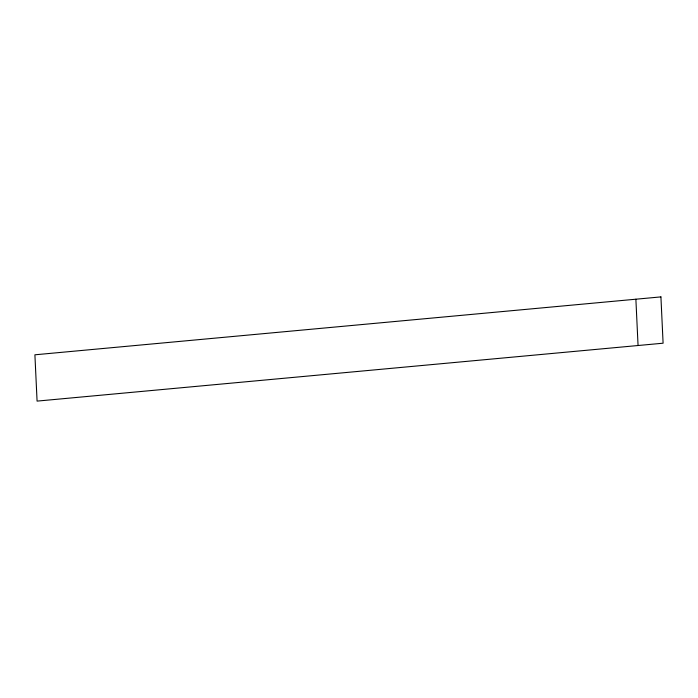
<?xml version="1.0" encoding="UTF-8"?>
<svg xmlns="http://www.w3.org/2000/svg" width="698" height="698" viewBox="0 0 698 698"><rect width="100%" height="100%" fill="white"/><g stroke="black" fill="none" stroke-linecap="round" stroke-linejoin="round"><path stroke-width="1.05" d="M635.878 299.215L638.059 345.51M660.919 296.894L34.9 354.802L37.081 401.106L663.1 343.198L660.919 296.894"/></g></svg>
